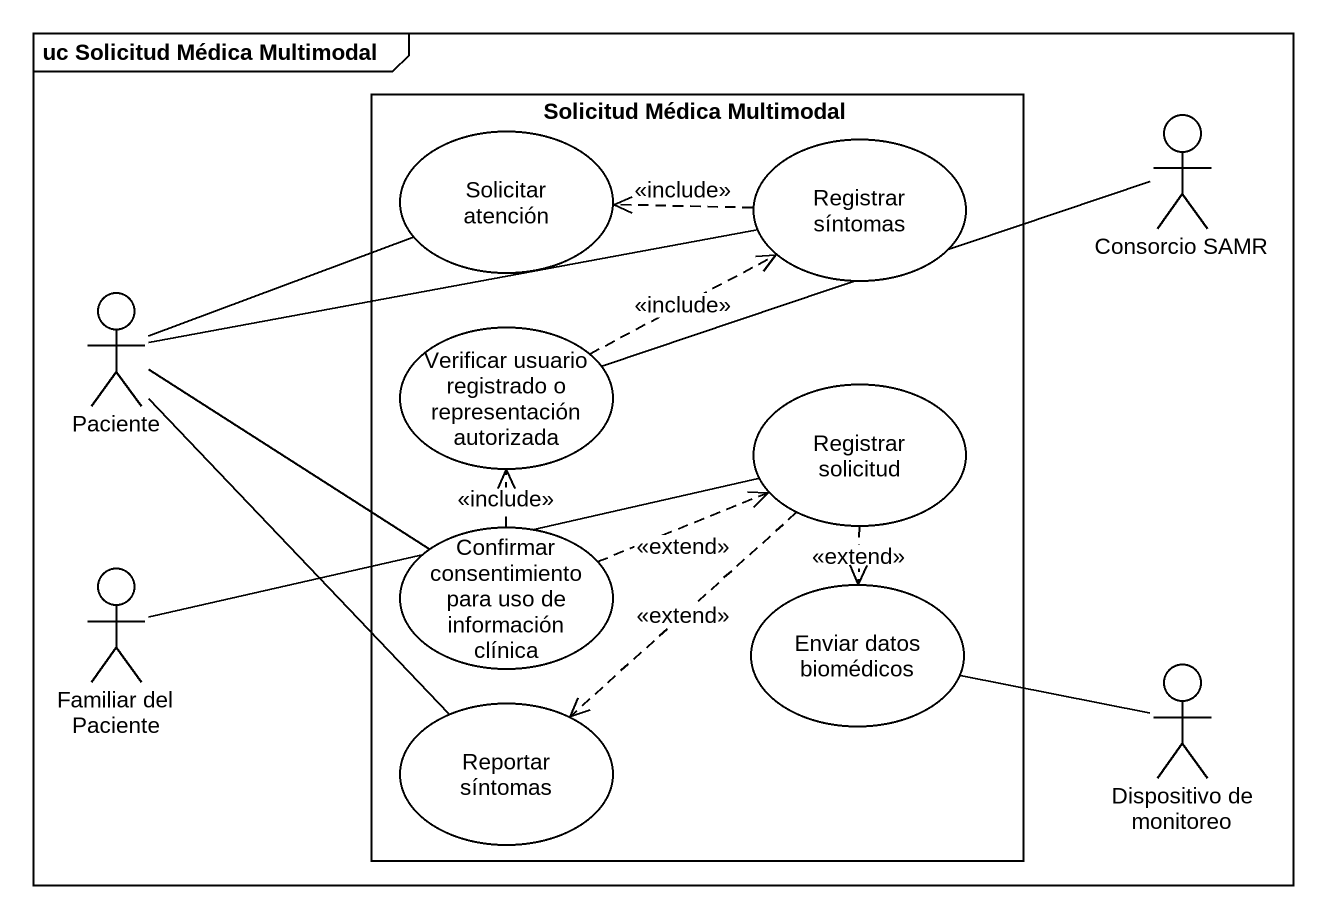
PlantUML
@startuml
mainframe uc Solicitud Médica Multimodal
rectangle "Solicitud Médica Multimodal" as Solicitud_Médica_Multimodal {
  usecase "Solicitar atención" as Solicitar_atención
  usecase "Registrar síntomas" as Registrar_síntomas
  usecase "Verificar usuario registrado o representación autorizada" as Verificar_usuario
  usecase "Registrar solicitud" as Registrar_solicitud
  usecase "Confirmar consentimiento para uso de información clínica" as Confirmar_consentimiento
  usecase "Enviar datos biomédicos" as Enviar_datos_biomédicos
  usecase "Reportar síntomas" as Reportar_síntomas
}
actor "Consorcio SAMR" as Consorcio_SAMR
actor Paciente
actor "Familiar del Paciente" as Familiar_del_Paciente
actor "Dispositivo de monitoreo" as Dispositivo_de_monitoreo
Registrar_síntomas .left.> Solicitar_atención : <<include>>
Consorcio_SAMR -left- Verificar_usuario
Paciente -right- Solicitar_atención
Paciente -right- Registrar_síntomas
Paciente -right- Confirmar_consentimiento
Paciente -- Reportar_síntomas
Verificar_usuario .right.> Registrar_síntomas : <<include>>
Registrar_solicitud ..> Enviar_datos_biomédicos : <<extend>>
Registrar_solicitud ..> Reportar_síntomas : <<extend>>
Familiar_del_Paciente -right- Registrar_solicitud
Confirmar_consentimiento .up.> Verificar_usuario : <<include>>
Confirmar_consentimiento .right.> Registrar_solicitud : <<extend>>
Dispositivo_de_monitoreo -left- Enviar_datos_biomédicos
@enduml
